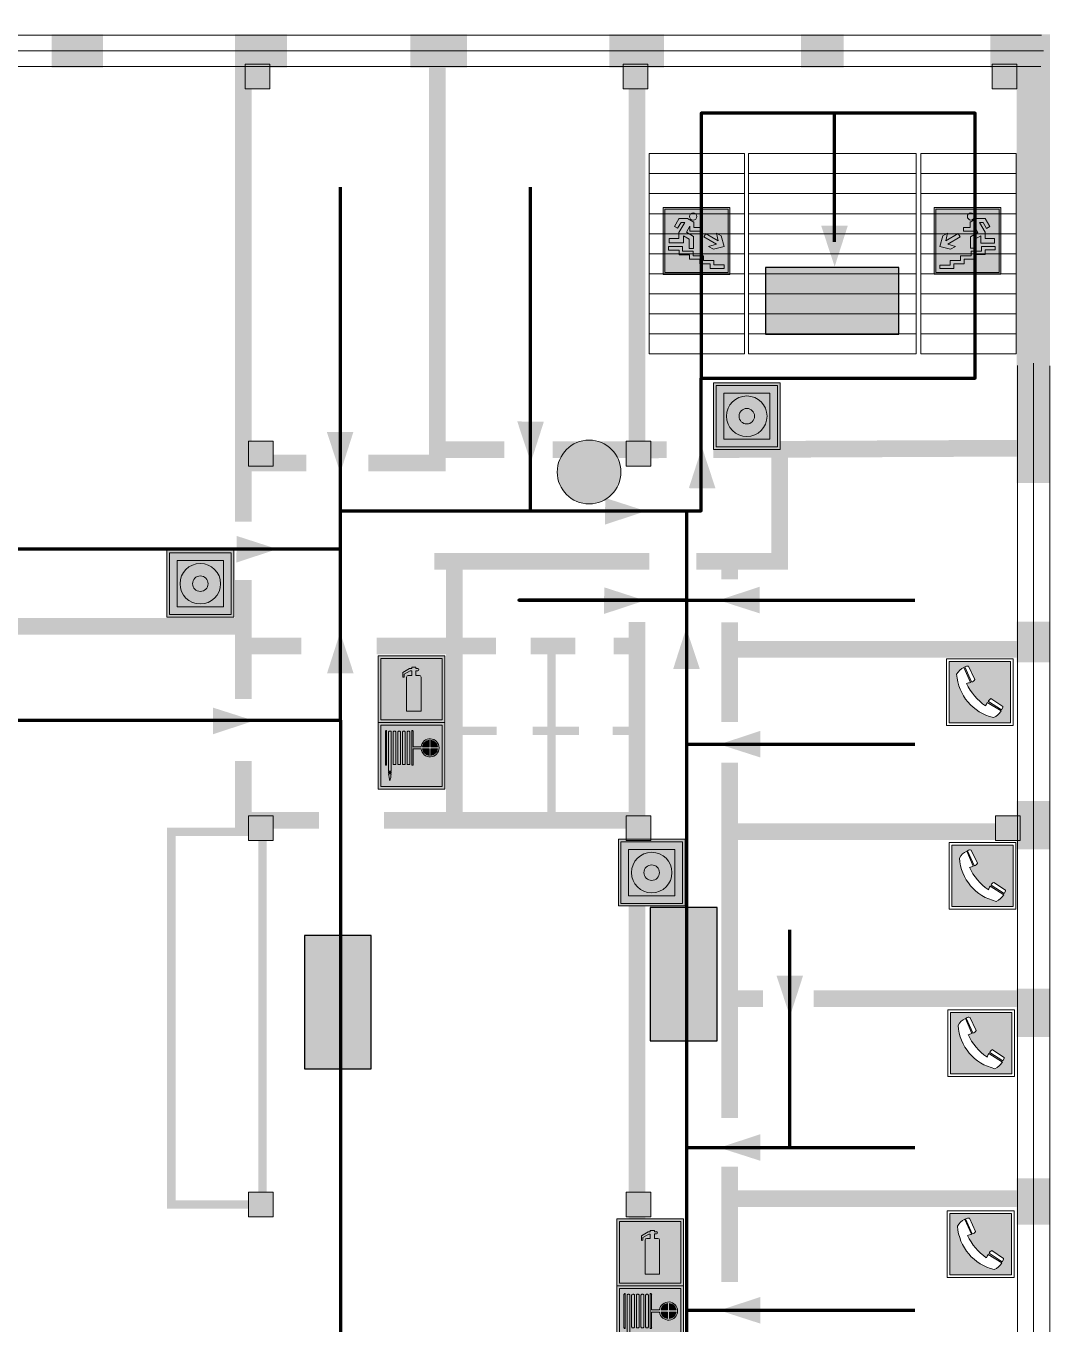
# Model space of a CAD drawing. Header units: millimetres. Extents: x 13810 to 67229, y 12374 to 21950.
# Drawn here: x 23797.8 to 23920.7, y 15096.6 to 15252.2 of the extents above; entities that cross this region are included whole.
import ezdxf

# ---------------------------------------------------------------- set-up
doc = ezdxf.new("R2010")
doc.units = ezdxf.units.MM
doc.layers.add('План_Штампы', color=7, linetype='Continuous')

# ---------------------------------------------------------------- blocks, each defined once
blk = doc.blocks.new('вниз')
at = {"lineweight": 0, "true_color": 0xffffff}
h = blk.add_hatch(color=7, dxfattribs=at)
h.dxf.hatch_style = 1
h.paths.add_polyline_path([(40994.51, -4472.22), (40986.51, -4472.22), (40986.51, -4480.22), (40994.51, -4480.22)])
h.paths.add_polyline_path([(40994.31, -4472.42), (40994.31, -4480.01), (40986.71, -4480.01), (40986.71, -4472.42)], flags=16)
h.paths.add_polyline_path([(40988.43, -4473.53), (40989.43, -4473.53), (40990.19, -4473.96), (40990.19, -4474.6), (40991, -4474.6), (40991, -4475.06), (40989.73, -4475.06), (40989.73, -4474.46), (40989.3, -4475.18), (40990.17, -4475.7), (40990.17, -4477.11), (40989.63, -4477.11), (40989.63, -4476.01), (40988.94, -4475.59), (40988.94, -4476.46), (40988.94, -4476.46), (40987.47, -4476.46), (40987.26, -4476.46), (40987.26, -4475.92), (40988.4, -4475.92), (40988.4, -4475.2), (40989.1, -4473.99), (40988.66, -4473.99), (40988.24, -4474.7), (40987.86, -4474.47), (40988.41, -4473.56)], flags=0)
h.paths.add_polyline_path([(40990.55, -4473.29, -1), (40989.69, -4473.29, -1)], flags=0)
h.paths.add_polyline_path([(40988.85, -4476.89), (40988.85, -4477.43), (40990.1, -4477.43), (40990.1, -4477.99), (40991.34, -4477.99), (40991.34, -4478.54), (40992.59, -4478.54), (40992.59, -4479.09), (40993.83, -4479.09), (40993.83, -4479.52), (40992.17, -4479.52), (40992.17, -4478.97), (40990.91, -4478.97), (40990.91, -4478.41), (40989.68, -4478.41), (40989.68, -4477.86), (40988.43, -4477.86), (40988.43, -4477.31), (40987.6, -4477.31), (40987.18, -4477.31), (40987.18, -4476.89)], flags=0)
h.paths.add_polyline_path([(40991.61, -4475.33), (40993.12, -4476.2), (40992.9, -4475.27), (40993.48, -4475.6), (40993.83, -4476.88), (40992.56, -4477.22), (40991.97, -4476.88), (40992.9, -4476.61), (40991.38, -4475.74), (40991.58, -4475.39)], flags=0)
h.paths.add_polyline_path([(40990.19, -4473.96), (40989.43, -4473.53), (40988.43, -4473.53), (40988.41, -4473.56), (40987.86, -4474.47), (40988.24, -4474.7), (40988.66, -4473.99), (40989.1, -4473.99), (40988.4, -4475.2), (40988.4, -4475.92), (40987.26, -4475.92), (40987.26, -4476.46), (40987.47, -4476.46), (40988.94, -4476.46), (40988.94, -4476.27), (40988.94, -4475.59), (40989.63, -4476.01), (40989.63, -4477.11), (40990.17, -4477.11), (40990.17, -4475.7), (40989.3, -4475.18), (40989.73, -4474.46), (40989.73, -4475.06), (40991, -4475.06), (40991, -4474.6), (40990.19, -4474.6)], flags=0)
h.paths.add_polyline_path([(40990.55, -4473.29, 1), (40989.69, -4473.29, 1)], flags=0)
h.paths.add_polyline_path([(40991.61, -4475.33), (40991.58, -4475.39), (40991.38, -4475.74), (40992.9, -4476.61), (40991.97, -4476.88), (40992.56, -4477.22), (40993.83, -4476.88), (40993.48, -4475.6), (40992.9, -4475.27), (40993.12, -4476.2)], flags=0)
h.paths.add_polyline_path([(40990.1, -4477.43), (40988.85, -4477.43), (40988.85, -4476.89), (40987.18, -4476.89), (40987.18, -4477.31), (40987.6, -4477.31), (40988.43, -4477.31), (40988.43, -4477.86), (40989.68, -4477.86), (40989.68, -4478.41), (40990.91, -4478.41), (40990.91, -4478.97), (40992.17, -4478.97), (40992.17, -4479.52), (40993.83, -4479.52), (40993.83, -4479.09), (40992.59, -4479.09), (40992.59, -4478.54), (40991.34, -4478.54), (40991.34, -4477.99), (40990.1, -4477.99)], flags=0)
at = {"lineweight": 0}
h = blk.add_hatch(color=126, dxfattribs=at)
h.dxf.hatch_style = 1
h.paths.add_polyline_path([(40994.31, -4472.42), (40986.71, -4472.42), (40986.71, -4480.01), (40994.31, -4480.01)])
h.paths.add_polyline_path([(40988.43, -4473.53), (40989.43, -4473.53), (40990.19, -4473.96), (40990.19, -4474.6), (40991, -4474.6), (40991, -4475.06), (40989.73, -4475.06), (40989.73, -4474.46), (40989.3, -4475.18), (40990.17, -4475.7), (40990.17, -4477.11), (40989.63, -4477.11), (40989.63, -4476.01), (40988.94, -4475.59), (40988.94, -4476.46), (40988.94, -4476.46), (40987.47, -4476.46), (40987.26, -4476.46), (40987.26, -4475.92), (40988.4, -4475.92), (40988.4, -4475.2), (40989.1, -4473.99), (40988.66, -4473.99), (40988.24, -4474.7), (40987.86, -4474.47), (40988.41, -4473.56)], flags=16)
h.paths.add_polyline_path([(40990.55, -4473.29, -1), (40989.69, -4473.29, -1)], flags=16)
h.paths.add_polyline_path([(40988.85, -4476.89), (40988.85, -4477.43), (40990.1, -4477.43), (40990.1, -4477.99), (40991.34, -4477.99), (40991.34, -4478.54), (40992.59, -4478.54), (40992.59, -4479.09), (40993.83, -4479.09), (40993.83, -4479.52), (40992.17, -4479.52), (40992.17, -4478.97), (40990.91, -4478.97), (40990.91, -4478.41), (40989.68, -4478.41), (40989.68, -4477.86), (40988.43, -4477.86), (40988.43, -4477.31), (40987.6, -4477.31), (40987.18, -4477.31), (40987.18, -4476.89)], flags=16)
h.paths.add_polyline_path([(40991.61, -4475.33), (40993.12, -4476.2), (40992.9, -4475.27), (40993.48, -4475.6), (40993.83, -4476.88), (40992.56, -4477.22), (40991.97, -4476.88), (40992.9, -4476.61), (40991.38, -4475.74), (40991.58, -4475.39)], flags=16)
at = {"lineweight": 0, "true_color": 0xffffff}
h = blk.add_hatch(color=7, dxfattribs=at)
h.dxf.hatch_style = 1
h.paths.add_polyline_path([(40989.73, -4474.46), (40989.73, -4475.06), (40991, -4475.06), (40991, -4474.6), (40990.19, -4474.6), (40990.19, -4473.96), (40989.43, -4473.53), (40988.43, -4473.53), (40988.41, -4473.56), (40987.86, -4474.47), (40988.24, -4474.7), (40988.66, -4473.99), (40989.1, -4473.99), (40988.4, -4475.2), (40988.4, -4475.92), (40987.26, -4475.92), (40987.26, -4476.46), (40987.47, -4476.46), (40988.94, -4476.46), (40988.94, -4475.59), (40989.63, -4476.01), (40989.63, -4477.11), (40990.17, -4477.11), (40990.17, -4475.7), (40989.3, -4475.18)])
h.paths.add_polyline_path([(40989.69, -4473.29, 1), (40990.55, -4473.29, 1)])
h.paths.add_polyline_path([(40991.61, -4475.33), (40991.58, -4475.39), (40991.38, -4475.74), (40992.9, -4476.61), (40991.97, -4476.88), (40992.56, -4477.22), (40993.83, -4476.88), (40993.48, -4475.6), (40992.9, -4475.27), (40993.12, -4476.2)])
h.paths.add_polyline_path([(40990.1, -4477.43), (40988.85, -4477.43), (40988.85, -4476.89), (40987.18, -4476.89), (40987.18, -4477.31), (40987.6, -4477.31), (40988.43, -4477.31), (40988.43, -4477.86), (40989.68, -4477.86), (40989.68, -4478.41), (40990.91, -4478.41), (40990.91, -4478.97), (40992.17, -4478.97), (40992.17, -4479.52), (40993.83, -4479.52), (40993.83, -4479.09), (40992.59, -4479.09), (40992.59, -4478.54), (40991.34, -4478.54), (40991.34, -4477.99), (40990.1, -4477.99)])
at = {"color": 126, "lineweight": 0}
for points in [[(40986.51, -4472.22), (40994.51, -4472.22), (40994.51, -4480.22), (40986.51, -4480.22)], [(40986.71, -4472.42), (40994.31, -4472.42), (40994.31, -4480.01), (40986.71, -4480.01)]]:
    blk.add_lwpolyline(points, close=True, dxfattribs=at)
for points in [[(40987.47, -4476.46), (40987.26, -4476.46), (40987.26, -4475.92), (40988.4, -4475.92), (40988.4, -4475.2), (40989.1, -4473.99), (40988.66, -4473.99), (40988.24, -4474.7), (40987.86, -4474.47), (40988.41, -4473.56), (40988.43, -4473.53), (40989.43, -4473.53), (40990.19, -4473.96), (40990.19, -4474.6), (40991, -4474.6), (40991, -4475.06), (40989.73, -4475.06), (40989.73, -4474.46), (40989.3, -4475.18), (40990.17, -4475.7), (40990.17, -4477.11), (40989.63, -4477.11), (40989.63, -4476.01), (40988.94, -4475.59), (40988.94, -4476.46)], [(40987.47, -4476.46), (40988.94, -4476.46), (40988.94, -4476.27)], [(40991.58, -4475.39), (40991.38, -4475.74), (40992.9, -4476.61), (40991.97, -4476.88), (40992.56, -4477.22), (40993.83, -4476.88), (40993.48, -4475.6), (40992.9, -4475.27), (40993.12, -4476.2), (40991.61, -4475.33), (40991.58, -4475.39)], [(40987.6, -4477.31), (40987.18, -4477.31), (40987.18, -4476.89), (40988.85, -4476.89), (40988.85, -4477.43), (40990.1, -4477.43), (40990.1, -4477.99), (40991.34, -4477.99), (40991.34, -4478.54), (40992.59, -4478.54), (40992.59, -4479.09), (40993.83, -4479.09), (40993.83, -4479.52), (40992.17, -4479.52), (40992.17, -4478.97), (40990.91, -4478.97), (40990.91, -4478.41), (40989.68, -4478.41), (40989.68, -4477.86), (40988.43, -4477.86), (40988.43, -4477.31), (40987.6, -4477.31)]]:
    blk.add_lwpolyline(points, dxfattribs=at)
blk.add_circle((40990.12, -4473.29), 0.432, dxfattribs=at)
blk = doc.blocks.new('вниз 3')
at = {"lineweight": 0, "true_color": 0xffffff}
h = blk.add_hatch(color=7, dxfattribs=at)
h.dxf.hatch_style = 1
h.paths.add_polyline_path([(40997.5, -4475.69), (40997.25, -4475.28), (40995.76, -4476.15), (40995.97, -4475.23), (40995.39, -4475.56), (40995.05, -4476.83), (40996.33, -4477.17), (40996.91, -4476.83), (40996, -4476.55)], flags=0)
h.paths.add_polyline_path([(40999.81, -4473.95), (41000.22, -4473.95), (41000.64, -4474.67), (41001.03, -4474.43), (41000.46, -4473.49), (41000.42, -4473.49), (40999.43, -4473.49), (40998.68, -4473.92), (40998.68, -4474.57), (40997.88, -4474.57), (40997.88, -4475), (40999.14, -4475), (40999.14, -4474.43), (40999.14, -4474.38), (40999.59, -4475.15), (40998.72, -4475.67), (40998.72, -4477.06), (40999.24, -4477.06), (40999.24, -4475.96), (40999.95, -4475.56), (40999.95, -4476.43), (41001.61, -4476.43), (41001.61, -4475.88), (41000.47, -4475.88), (41000.47, -4475.12)], flags=0)
h.paths.add_polyline_path([(40999.2, -4473.24, 1), (40998.35, -4473.24, 1)], flags=0)
h.paths.add_polyline_path([(41000.46, -4477.26), (41001.69, -4477.26), (41001.69, -4476.84), (41000.03, -4476.84), (41000.03, -4477.39), (40998.78, -4477.39), (40998.78, -4477.95), (40997.53, -4477.95), (40997.53, -4478.5), (40996.29, -4478.5), (40996.29, -4479.06), (40995.05, -4479.06), (40995.05, -4479.48), (40995.29, -4479.48), (40996.72, -4479.48), (40996.72, -4478.92), (40997.97, -4478.92), (40997.97, -4478.36), (40999.2, -4478.36), (40999.2, -4477.81), (41000.46, -4477.81)], flags=0)
h.paths.add_polyline_path([(41002.37, -4472.17), (40994.37, -4472.17), (40994.37, -4480.17), (41002.37, -4480.17)])
h.paths.add_polyline_path([(41002.16, -4479.96), (40994.57, -4479.96), (40994.57, -4472.37), (41002.16, -4472.37)], flags=16)
h.paths.add_polyline_path([(41001.61, -4475.88), (41001.61, -4476.43), (40999.95, -4476.43), (40999.95, -4475.56), (40999.24, -4475.96), (40999.24, -4477.06), (40998.72, -4477.06), (40998.72, -4475.67), (40999.59, -4475.15), (40999.14, -4474.38), (40999.14, -4474.43), (40999.14, -4475), (40997.88, -4475), (40997.88, -4474.57), (40998.68, -4474.57), (40998.68, -4473.92), (40999.43, -4473.49), (41000.42, -4473.49), (41000.46, -4473.49), (41001.03, -4474.43), (41000.64, -4474.67), (41000.22, -4473.95), (40999.81, -4473.95), (41000.47, -4475.12), (41000.47, -4475.88)], flags=0)
h.paths.add_polyline_path([(41001.69, -4476.84), (41001.69, -4477.26), (41000.46, -4477.26), (41000.46, -4477.81), (40999.2, -4477.81), (40999.2, -4478.36), (40997.97, -4478.36), (40997.97, -4478.92), (40996.72, -4478.92), (40996.72, -4479.48), (40995.05, -4479.48), (40995.05, -4479.06), (40996.29, -4479.06), (40996.29, -4478.5), (40997.53, -4478.5), (40997.53, -4477.95), (40998.78, -4477.95), (40998.78, -4477.39), (41000.03, -4477.39), (41000.03, -4476.84)], flags=0)
h.paths.add_polyline_path([(40998.35, -4473.24, -1), (40999.2, -4473.24, -1)], flags=0)
h.paths.add_polyline_path([(40997.5, -4475.69), (40996, -4476.55), (40996.91, -4476.83), (40996.33, -4477.17), (40995.05, -4476.83), (40995.39, -4475.56), (40995.97, -4475.23), (40995.76, -4476.15), (40997.25, -4475.28)], flags=0)
at = {"lineweight": 0}
h = blk.add_hatch(color=126, dxfattribs=at)
h.dxf.hatch_style = 1
h.paths.add_polyline_path([(41002.16, -4472.37), (40994.57, -4472.37), (40994.57, -4479.96), (41002.16, -4479.96)])
h.paths.add_polyline_path([(40995.97, -4475.23), (40995.76, -4476.15), (40997.25, -4475.28), (40997.5, -4475.69), (40996, -4476.55), (40996.91, -4476.83), (40996.33, -4477.17), (40995.05, -4476.83), (40995.39, -4475.56)], flags=16)
h.paths.add_polyline_path([(40997.88, -4474.57), (40998.68, -4474.57), (40998.68, -4473.92), (40999.43, -4473.49), (41000.42, -4473.49), (41000.46, -4473.49), (41001.03, -4474.43), (41000.64, -4474.67), (41000.22, -4473.95), (40999.81, -4473.95), (41000.47, -4475.12), (41000.47, -4475.88), (41001.61, -4475.88), (41001.61, -4476.43), (40999.95, -4476.43), (40999.95, -4475.56), (40999.24, -4475.96), (40999.24, -4477.06), (40998.72, -4477.06), (40998.72, -4475.67), (40999.59, -4475.15), (40999.14, -4474.38), (40999.14, -4474.43), (40999.14, -4475), (40997.88, -4475)], flags=16)
h.paths.add_polyline_path([(40998.35, -4473.24, -1), (40999.2, -4473.24, -1)], flags=16)
h.paths.add_polyline_path([(40997.53, -4477.95), (40998.78, -4477.95), (40998.78, -4477.39), (41000.03, -4477.39), (41000.03, -4476.84), (41001.69, -4476.84), (41001.69, -4477.26), (41000.46, -4477.26), (41000.46, -4477.81), (40999.2, -4477.81), (40999.2, -4478.36), (40997.97, -4478.36), (40997.97, -4478.92), (40996.72, -4478.92), (40996.72, -4479.48), (40995.05, -4479.48), (40995.05, -4479.06), (40996.29, -4479.06), (40996.29, -4478.5), (40997.53, -4478.5)], flags=16)
at = {"lineweight": 0, "true_color": 0xffffff}
h = blk.add_hatch(color=7, dxfattribs=at)
h.dxf.hatch_style = 1
h.paths.add_polyline_path([(40999.2, -4473.24, 1), (40998.35, -4473.24, 1)])
h.paths.add_polyline_path([(40999.81, -4473.95), (41000.22, -4473.95), (41000.64, -4474.67), (41001.03, -4474.43), (41000.46, -4473.49), (41000.42, -4473.49), (40999.43, -4473.49), (40998.68, -4473.92), (40998.68, -4474.57), (40997.88, -4474.57), (40997.88, -4475), (40999.14, -4475), (40999.14, -4474.43), (40999.14, -4474.38), (40999.59, -4475.15), (40998.72, -4475.67), (40998.72, -4477.06), (40999.24, -4477.06), (40999.24, -4475.96), (40999.95, -4475.56), (40999.95, -4476.43), (41001.61, -4476.43), (41001.61, -4475.88), (41000.47, -4475.88), (41000.47, -4475.12)])
h.paths.add_polyline_path([(40999.2, -4477.81), (41000.46, -4477.81), (41000.46, -4477.26), (41001.69, -4477.26), (41001.69, -4476.84), (41000.03, -4476.84), (41000.03, -4477.39), (40998.78, -4477.39), (40998.78, -4477.95), (40997.53, -4477.95), (40997.53, -4478.5), (40996.29, -4478.5), (40996.29, -4479.06), (40995.05, -4479.06), (40995.05, -4479.48), (40995.29, -4479.48), (40996.72, -4479.48), (40996.72, -4478.92), (40997.97, -4478.92), (40997.97, -4478.36), (40999.2, -4478.36)])
h.paths.add_polyline_path([(40997.5, -4475.69), (40997.25, -4475.28), (40995.76, -4476.15), (40995.97, -4475.23), (40995.39, -4475.56), (40995.05, -4476.83), (40996.33, -4477.17), (40996.91, -4476.83), (40996, -4476.55)])
at = {"color": 126, "lineweight": 0}
for points in [[(40994.37, -4472.17), (41002.37, -4472.17), (41002.37, -4480.17), (40994.37, -4480.17)], [(40994.57, -4472.37), (41002.16, -4472.37), (41002.16, -4479.96), (40994.57, -4479.96)]]:
    blk.add_lwpolyline(points, close=True, dxfattribs=at)
for points in [[(40999.14, -4474.43), (40999.14, -4475), (40997.88, -4475), (40997.88, -4474.57), (40998.68, -4474.57), (40998.68, -4473.92), (40999.43, -4473.49), (41000.42, -4473.49), (41000.46, -4473.49), (41001.03, -4474.43), (41000.64, -4474.67), (41000.22, -4473.95), (40999.81, -4473.95), (41000.47, -4475.12), (41000.47, -4475.88), (41001.61, -4475.88), (41001.61, -4476.43), (40999.95, -4476.43), (40999.95, -4475.56), (40999.24, -4475.96), (40999.24, -4477.06), (40998.72, -4477.06), (40998.72, -4475.67), (40999.59, -4475.15), (40999.14, -4474.38), (40999.14, -4474.43)], [(40995.05, -4476.83), (40995.39, -4475.56), (40995.97, -4475.23), (40995.76, -4476.15), (40997.25, -4475.28), (40997.5, -4475.69), (40996, -4476.55), (40996.91, -4476.83), (40996.33, -4477.17), (40995.05, -4476.83)], [(40995.29, -4479.48), (40995.05, -4479.48), (40995.05, -4479.06), (40996.29, -4479.06), (40996.29, -4478.5), (40997.53, -4478.5), (40997.53, -4477.95), (40998.78, -4477.95), (40998.78, -4477.39), (41000.03, -4477.39), (41000.03, -4476.84), (41001.69, -4476.84), (41001.69, -4477.26), (41000.46, -4477.26), (41000.46, -4477.81), (40999.2, -4477.81), (40999.2, -4478.36), (40997.97, -4478.36), (40997.97, -4478.92), (40996.72, -4478.92), (40996.72, -4479.48), (40995.05, -4479.48)]]:
    blk.add_lwpolyline(points, dxfattribs=at)
blk.add_circle((40998.77, -4473.24), 0.426, dxfattribs=at)
blk = doc.blocks.new('A$C7B4425F7')
at = {"true_color": 0xffffff}
blk.add_hatch(color=7, dxfattribs=at).paths.add_polyline_path([(0, 0), (-16, 0), (-16, -8), (0, -8)])
h = blk.add_hatch(color=126)
h.paths.add_polyline_path([(-0.2, -0.2), (-15.8, -0.2), (-15.8, -7.8), (-0.2, -7.8)])
h.paths.add_polyline_path([(-11.76, -2.03), (-11.76, -3.66), (-11.17, -3.66, -0.568275), (-11.17, -6.18), (-12.58, -6.18), (-12.58, -2.03)], flags=16)
h.paths.add_polyline_path([(-13.33, -4.12, -0.495768), (-13.59, -6.18), (-15.03, -6.18), (-15.03, -2.03), (-13.59, -2.03, -0.487973)], flags=16)
h.paths.add_polyline_path([(-10.25, -2.03), (-9.48, -2.03), (-9.48, -6.18), (-10.25, -6.18)], flags=16)
h.paths.add_polyline_path([(-13.84, -3.69), (-14.24, -3.69), (-14.24, -3.03), (-13.9, -3.03, -0.692621)], flags=0)
h.paths.add_polyline_path([(-9.15, -2.03), (-8.4, -2.03), (-8.04, -3.07), (-7.68, -2.03), (-6.93, -2.03), (-7.64, -4.1), (-6.93, -6.18), (-7.68, -6.18), (-8.04, -5.14), (-8.4, -6.18), (-9.15, -6.18), (-8.44, -4.1)], flags=16)
h.paths.add_polyline_path([(-11.76, -4.46), (-11.42, -4.46, -0.692621), (-11.36, -5.12), (-11.76, -5.12)], flags=0)
h.paths.add_polyline_path([(-13.9, -5.2), (-14.24, -5.2), (-14.24, -4.55), (-13.84, -4.55, -0.708038)], flags=0)
edge = h.paths.add_edge_path(flags=16)
edge.add_ellipse((-5.51, -4.08), major_axis=(0, 2.05), ratio=0.586184, start_angle=0, end_angle=360)
edge = h.paths.add_edge_path(flags=0)
edge.add_ellipse((-5.51, -4.08), major_axis=(0, 1.14), ratio=0.454828, start_angle=0, end_angle=360)
h.paths.add_polyline_path([(-4.13, -4.96, 0.377264), (-3.48, -4.52, 0.0555), (-3.16, -2.03), (-1.66, -2.03), (-1.66, -4.96), (-0.96, -4.96), (-0.96, -7.01), (-1.75, -7.01), (-1.75, -6.18), (-3.3, -6.18), (-3.3, -7.02), (-4.13, -7.02)], flags=16)
h.paths.add_polyline_path([(-2.73, -2.91), (-2.28, -2.91), (-2.28, -4.96), (-3.05, -4.96, 0.079136)], flags=0)
at = {"color": 126}
blk.add_lwpolyline([(-16, -8), (0, -8), (0, 0), (-16, 0)], close=True, dxfattribs=at)
blk = doc.blocks.new('A$C32E8229D')
at = {"true_color": 0xffffff}
blk.add_hatch(color=7, dxfattribs=at).paths.add_polyline_path([(0, 0), (0, -8), (16, -8), (16, 0)])
h = blk.add_hatch(color=126)
h.paths.add_polyline_path([(0.2, -0.2), (15.8, -0.2), (15.8, -7.8), (0.2, -7.8)])
h.paths.add_polyline_path([(13.49, -2.05), (12.08, -2.05), (11.37, -2.63, 0.162397), (11.29, -2.84), (11.29, -3.63), (10.35, -3.63), (10.35, -4.05), (11.68, -4.05), (11.68, -3.48), (12.26, -4.28), (11.29, -5.1), (11.29, -6.78), (11.85, -6.78), (11.85, -5.44), (12.8, -4.64), (12.8, -5.94), (14.46, -5.94), (14.46, -5.39), (13.45, -5.39), (13.45, -3.97), (12.46, -2.59), (13.15, -2.59), (13.69, -3.34), (14.18, -3)], flags=16)
h.paths.add_polyline_path([(10.74, -1.82, 1), (11.8, -1.82, 1)], flags=16)
h.paths.add_polyline_path([(9.39, -3.59), (5.99, -3.59), (6.56, -3.03), (5.91, -3.03), (5.1, -3.83), (5.91, -4.64), (6.56, -4.64), (5.99, -4.09), (9.39, -4.09)], flags=16)
h.paths.add_polyline_path([(4.29, -1.08), (1.72, -1.08), (1.72, -6.6), (4.29, -6.6)], flags=16)
at = {"color": 126}
blk.add_lwpolyline([(16, -8), (0, -8), (0, 0), (16, 0)], close=True, dxfattribs=at)
blk = doc.blocks.new('A$C456E1F9C')
at = {"lineweight": 5}
h = blk.add_hatch(color=242, dxfattribs=at)
h.paths.add_polyline_path([(0.51, -1.47), (0.51, -13.26), (12.29, -13.26), (12.29, -1.47)])
h.paths.add_polyline_path([(5.42, -4.95, -0.254479), (4.78, -5.4), (3.52, -2.53, -0.209735), (4.23, -2.4)], flags=16)
h.paths.add_polyline_path([(8.53, -8.6), (10.87, -10.17), (10.54, -10.76), (8.03, -9.13, -0.192251)], flags=16)
h.paths.add_polyline_path([(4.61, -5.49, 0.005518), (3.87, -5.72, 0.128647), (7.49, -10.01, 0.00809), (7.83, -9.33), (10.47, -10.97, -0.16736), (8.99, -12.25, -0.327862), (1.95, -3.95, -0.166952), (3.36, -2.62)], flags=16)
at = {"color": 242, "lineweight": 5}
for p, q in [((0, -13.77), (0, -0.97)), ((12.8, -0.97), (0, -0.97)), ((4.23, -2.4), (5.42, -4.95)), ((12.8, -13.77), (12.8, -0.97)), ((4.61, -5.49), (3.36, -2.62)), ((3.52, -2.53), (4.78, -5.4)), ((7.83, -9.33), (10.47, -10.97)), ((8.03, -9.13), (10.54, -10.76)), ((10.81, -10.12), (8.53, -8.6)), ((10.54, -10.76), (10.8, -10.3)), ((10.8, -10.3), (10.81, -10.12)), ((0, -13.77), (12.8, -13.77))]:
    blk.add_line(p, q, dxfattribs=at)
blk.add_lwpolyline([(0.51, -1.47), (12.29, -1.47), (12.29, -13.26), (0.51, -13.26)], close=True, dxfattribs=at)
for centre, radius, start, end in [((4.02, -3.27), 0.891, 76.3284, 123.7092), ((4.59, -5.34), 2.99, 114.2845, 152.1974), ((11.12, -3.31), 9.19, 183.9915, 256.6009), ((4.68, -4.59), 0.824, 276.9621, 334.0723), ((14.98, -39.1), 35.17, 107.1487, 108.4135), ((13.86, -0.94), 11.08, 205.5536, 234.8762), ((-13.31, 0.8), 23.44, 332.5487, 334.4027), ((8.94, -9.5), 0.989, 114.4092, 157.9388), ((7.87, -9.46), 3, 291.9291, 329.9329)]:
    blk.add_arc(centre, radius, start, end, dxfattribs=at)
blk = doc.blocks.new('A$C37112FD5')
at = {"true_color": 0xf5f5ff}
h = blk.add_hatch(color=7, dxfattribs=at)
h.dxf.hatch_style = 1
h.paths.add_polyline_path([(12.8, -7.4), (0, -7.4), (0, -20.2), (12.8, -20.2)])
h.paths.add_polyline_path([(12.29, -7.91), (12.29, -19.69), (0.51, -19.69), (0.51, -7.91)], flags=16)
h.paths.add_polyline_path([(4.98, -9.04, -0.42597), (5.17, -9.22), (5.17, -12.25), (5.17, -15.29, -0.432244), (4.98, -15.47), (4.83, -15.47, -0.42597), (4.64, -15.29), (4.64, -12.25), (4.64, -9.22, -0.432244), (4.83, -9.04)], flags=0)
h.paths.add_polyline_path([(4.28, -9.22), (4.28, -12.25), (4.28, -15.29, -0.432244), (4.09, -15.47), (3.94, -15.47, -0.42597), (3.75, -15.29), (3.75, -12.25), (3.75, -9.22, -0.432244), (3.94, -9.04), (4.09, -9.04, -0.42597)], flags=0)
h.paths.add_polyline_path([(5.72, -9.04), (5.87, -9.04, -0.42597), (6.06, -9.22), (6.06, -12.25), (6.06, -15.29, -0.432244), (5.87, -15.47), (5.72, -15.47, -0.42597), (5.53, -15.29), (5.53, -12.25), (5.53, -9.22, -0.432244)], flags=0)
h.paths.add_polyline_path([(6.42, -8.9), (6.5, -8.9, -0.42597), (6.69, -9.08), (6.69, -12.03), (8.21, -12.03, -15.824349), (8.21, -12.47), (6.69, -12.47), (6.69, -15.42, -0.432244), (6.5, -15.6), (6.42, -15.6)], flags=0)
h.paths.add_polyline_path([(3.39, -9.22), (3.39, -12.25), (3.39, -15.29, -0.432244), (3.2, -15.47), (3.05, -15.47, -0.42597), (2.85, -15.29), (2.85, -12.25), (2.85, -9.22, -0.432244), (3.05, -9.04), (3.2, -9.04, -0.42597)], flags=0)
h.paths.add_polyline_path([(2.5, -9.22), (2.5, -16.71), (1.96, -16.71), (1.96, -9.22, -0.432244), (2.15, -9.04), (2.31, -9.04, -0.42597)], flags=0)
h.paths.add_polyline_path([(1.61, -8.9), (1.61, -15.6), (1.57, -15.6, -0.42597), (1.37, -15.42), (1.37, -12.03), (1.37, -9.09, -0.432244), (1.57, -8.9)], flags=0)
h.paths.add_polyline_path([(9.76, -10.81), (9.76, -12.03), (8.49, -12.03, -0.336371)], flags=0)
h.paths.add_polyline_path([(8.49, -12.47), (9.76, -12.47), (9.76, -13.7, -0.336371)], flags=0)
h.paths.add_polyline_path([(10.11, -10.81, -0.336371), (11.38, -12.03), (10.11, -12.03)], flags=0)
h.paths.add_polyline_path([(10.11, -12.47), (11.38, -12.47, -0.336371), (10.11, -13.7)], flags=0)
h.paths.add_polyline_path([(2.5, -16.84), (2.5, -17.05), (1.97, -17.05), (1.97, -16.84)], flags=0)
h.paths.add_polyline_path([(2.5, -17.24, -0.033778), (2.24, -18.6, -0.033778), (1.97, -17.24)], flags=0)
h = blk.add_hatch(color=242)
h.dxf.hatch_style = 1
h.paths.add_polyline_path([(12.29, -7.91), (0.51, -7.91), (0.51, -19.69), (12.29, -19.69)])
h.paths.add_polyline_path([(6.42, -15.6), (6.42, -8.9), (6.5, -8.9, -0.42597), (6.69, -9.08), (6.69, -12.03), (8.21, -12.03, -15.824349), (8.21, -12.47), (6.69, -12.47), (6.69, -15.42, -0.432244), (6.5, -15.6)], flags=16)
h.paths.add_polyline_path([(5.87, -15.47), (5.72, -15.47, -0.42597), (5.53, -15.29), (5.53, -12.25), (5.53, -9.22, -0.432244), (5.72, -9.04), (5.87, -9.04, -0.42597), (6.06, -9.22), (6.06, -12.25), (6.06, -15.29, -0.432244)], flags=16)
h.paths.add_polyline_path([(4.98, -15.47), (4.83, -15.47, -0.42597), (4.64, -15.29), (4.64, -12.25), (4.64, -9.22, -0.432244), (4.83, -9.04), (4.98, -9.04, -0.42597), (5.17, -9.22), (5.17, -12.25), (5.17, -15.29, -0.432244)], flags=16)
h.paths.add_polyline_path([(4.09, -15.47), (3.94, -15.47, -0.42597), (3.75, -15.29), (3.75, -12.25), (3.75, -9.22, -0.432244), (3.94, -9.04), (4.09, -9.04, -0.42597), (4.28, -9.22), (4.28, -12.25), (4.28, -15.29, -0.432244)], flags=16)
h.paths.add_polyline_path([(3.2, -15.47), (3.05, -15.47, -0.42597), (2.85, -15.29), (2.85, -12.25), (2.85, -9.22, -0.432244), (3.05, -9.04), (3.2, -9.04, -0.42597), (3.39, -9.22), (3.39, -12.25), (3.39, -15.29, -0.432244)], flags=16)
h.paths.add_polyline_path([(2.5, -17.05), (1.97, -17.05), (1.97, -16.84), (2.5, -16.84)], flags=16)
h.paths.add_polyline_path([(2.5, -17.24, -0.033778), (2.24, -18.6, -0.033778), (1.97, -17.24)], flags=16)
h.paths.add_polyline_path([(2.5, -16.71), (1.96, -16.71), (1.96, -9.22, -0.432244), (2.15, -9.04), (2.31, -9.04, -0.42597), (2.5, -9.22)], flags=16)
h.paths.add_polyline_path([(1.61, -15.6), (1.57, -15.6, -0.42597), (1.37, -15.42), (1.37, -12.03), (1.37, -9.09, -0.432244), (1.57, -8.9), (1.61, -8.9)], flags=16)
h.paths.add_polyline_path([(8.49, -12.47), (9.76, -12.47), (9.76, -13.7, -0.336371)], flags=0)
h.paths.add_polyline_path([(10.11, -13.7), (10.11, -12.47), (11.38, -12.47, -0.336371)], flags=0)
h.paths.add_polyline_path([(8.49, -12.03, -0.336371), (9.76, -10.81), (9.76, -12.03)], flags=0)
h.paths.add_polyline_path([(10.11, -12.03), (10.11, -10.81, -0.336371), (11.38, -12.03)], flags=0)
h = blk.add_hatch(color=7, dxfattribs=at)
h.dxf.hatch_style = 1
h.paths.add_polyline_path([(1.61, -8.9), (1.57, -8.9, 0.432244), (1.37, -9.09), (1.37, -12.03), (1.37, -15.42, 0.42597), (1.57, -15.6), (1.61, -15.6)])
h.paths.add_polyline_path([(2.5, -9.22, 0.42597), (2.31, -9.04), (2.15, -9.04, 0.432244), (1.96, -9.22), (1.96, -16.71), (2.5, -16.71)])
h.paths.add_polyline_path([(2.5, -16.84), (1.97, -16.84), (1.97, -17.05), (2.5, -17.05)])
h.paths.add_polyline_path([(2.5, -17.24), (1.97, -17.24, 0.033778), (2.24, -18.6, 0.033778)])
h.paths.add_polyline_path([(3.39, -12.25), (3.39, -9.22, 0.42597), (3.2, -9.04), (3.05, -9.04, 0.432244), (2.85, -9.22), (2.85, -12.25), (2.85, -15.29, 0.42597), (3.05, -15.47), (3.2, -15.47, 0.432244), (3.39, -15.29)])
h.paths.add_polyline_path([(4.28, -12.25), (4.28, -9.22, 0.42597), (4.09, -9.04), (3.94, -9.04, 0.432244), (3.75, -9.22), (3.75, -12.25), (3.75, -15.29, 0.42597), (3.94, -15.47), (4.09, -15.47, 0.432244), (4.28, -15.29)])
h.paths.add_polyline_path([(5.17, -12.25), (5.17, -9.22, 0.42597), (4.98, -9.04), (4.83, -9.04, 0.432244), (4.64, -9.22), (4.64, -12.25), (4.64, -15.29, 0.42597), (4.83, -15.47), (4.98, -15.47, 0.432244), (5.17, -15.29)])
h.paths.add_polyline_path([(6.06, -12.25), (6.06, -9.22, 0.42597), (5.87, -9.04), (5.72, -9.04, 0.432244), (5.53, -9.22), (5.53, -12.25), (5.53, -15.29, 0.42597), (5.72, -15.47), (5.87, -15.47, 0.432244), (6.06, -15.29)])
h.paths.add_polyline_path([(6.69, -12.47), (8.21, -12.47, 15.824349), (8.21, -12.03), (6.69, -12.03), (6.69, -9.08, 0.42597), (6.5, -8.9), (6.42, -8.9), (6.42, -15.6), (6.5, -15.6, 0.432244), (6.69, -15.42)])
h.paths.add_polyline_path([(8.49, -12.47), (9.76, -12.47), (9.76, -13.7, -0.336371)], flags=16)
h.paths.add_polyline_path([(8.49, -12.03, -0.336371), (9.76, -10.81), (9.76, -12.03)], flags=16)
h.paths.add_polyline_path([(10.11, -12.47), (11.38, -12.47, -0.336371), (10.11, -13.7)], flags=16)
h.paths.add_polyline_path([(10.11, -12.03), (10.11, -10.81, -0.336371), (11.38, -12.03)], flags=16)
h = blk.add_hatch(color=242)
h.dxf.hatch_style = 1
h.paths.add_polyline_path([(9.76, -10.81, 0.336371), (8.49, -12.03), (9.76, -12.03)])
h.paths.add_polyline_path([(10.11, -10.81), (10.11, -12.03), (11.38, -12.03, 0.336371)])
h.paths.add_polyline_path([(11.38, -12.47), (10.11, -12.47), (10.11, -13.7, 0.336371)])
h.paths.add_polyline_path([(9.76, -12.47), (8.49, -12.47, 0.336371), (9.76, -13.7)])
at = {"color": 242, "lineweight": 5}
for p, q in [((0, -20.2), (0, -7.4)), ((0, -7.4), (12.8, -7.4)), ((12.8, -20.2), (12.8, -7.4)), ((1.37, -12.03), (1.37, -9.08)), ((1.57, -8.9), (1.61, -8.9)), ((1.61, -8.9), (1.61, -15.6)), ((1.96, -16.71), (1.96, -9.22)), ((2.15, -9.04), (2.31, -9.04)), ((2.5, -16.71), (2.5, -9.22)), ((2.85, -12.25), (2.85, -9.22)), ((3.05, -9.04), (3.2, -9.04)), ((3.39, -12.25), (3.39, -9.22)), ((3.75, -12.25), (3.75, -9.22)), ((3.94, -9.04), (4.09, -9.04)), ((4.28, -12.25), (4.28, -9.22)), ((4.64, -12.25), (4.64, -9.22)), ((4.83, -9.04), (4.98, -9.04)), ((5.17, -12.25), (5.17, -9.22)), ((5.53, -12.25), (5.53, -9.22)), ((5.72, -9.04), (5.87, -9.04)), ((6.06, -12.25), (6.06, -9.22)), ((6.42, -8.9), (6.42, -15.6)), ((6.5, -8.9), (6.42, -8.9)), ((6.69, -12.03), (6.69, -9.08)), ((1.37, -12.03), (1.37, -15.42)), ((2.85, -12.25), (2.85, -15.29)), ((3.39, -12.25), (3.39, -15.29)), ((3.75, -12.25), (3.75, -15.29)), ((4.28, -12.25), (4.28, -15.29)), ((4.64, -12.25), (4.64, -15.29)), ((5.17, -12.25), (5.17, -15.29)), ((5.53, -12.25), (5.53, -15.29)), ((6.06, -12.25), (6.06, -15.29)), ((8.21, -12.03), (6.69, -12.03)), ((9.76, -12.03), (8.49, -12.03)), ((9.76, -10.81), (9.76, -12.03)), ((10.11, -10.81), (10.11, -12.03)), ((11.38, -12.03), (10.11, -12.03)), ((8.21, -12.47), (6.69, -12.47)), ((6.69, -12.47), (6.69, -15.42)), ((9.76, -12.47), (8.49, -12.47)), ((9.76, -12.47), (9.76, -13.7)), ((11.38, -12.47), (10.11, -12.47)), ((10.11, -12.47), (10.11, -13.7)), ((1.57, -15.6), (1.61, -15.6)), ((1.96, -16.71), (2.5, -16.71)), ((1.97, -16.84), (2.5, -16.84)), ((1.97, -17.05), (1.97, -16.84)), ((2.5, -17.05), (1.97, -17.05)), ((1.97, -17.24), (2.5, -17.24)), ((2.5, -16.84), (2.5, -17.05)), ((3.05, -15.47), (3.2, -15.47)), ((3.94, -15.47), (4.09, -15.47)), ((4.83, -15.47), (4.98, -15.47)), ((5.72, -15.47), (5.87, -15.47)), ((6.42, -15.6), (6.5, -15.6)), ((0, -20.2), (12.8, -20.2))]:
    blk.add_line(p, q, dxfattribs=at)
blk.add_lwpolyline([(0.51, -7.91), (12.29, -7.91), (12.29, -19.69), (0.51, -19.69)], close=True, dxfattribs=at)
for centre, radius, start, end in [((1.56, -9.09), 0.182, 87.1027, 180.6071), ((2.15, -9.22), 0.182, 87.1027, 180.6071), ((2.32, -9.22), 0.182, 359.3929, 92.8973), ((3.04, -9.22), 0.182, 87.1027, 180.6071), ((3.21, -9.22), 0.182, 359.3929, 92.8973), ((3.93, -9.22), 0.182, 87.1027, 180.6071), ((4.1, -9.22), 0.182, 359.3929, 92.8973), ((4.82, -9.22), 0.182, 87.1027, 180.6071), ((4.99, -9.22), 0.182, 359.3929, 92.8973), ((5.71, -9.22), 0.182, 87.1027, 180.6071), ((5.88, -9.22), 0.182, 359.3929, 92.8973), ((6.51, -9.09), 0.182, 359.3929, 92.8973), ((9.93, -12.25), 1.74, 187.2319, 172.7681), ((9.93, -12.25), 1.46, 96.9927, 171.3585), ((9.93, -12.25), 1.46, 8.6415, 83.0073), ((9.93, -12.25), 1.46, 188.6415, 263.0073), ((9.93, -12.25), 1.46, 276.9927, 351.3585), ((1.56, -15.42), 0.182, 179.3929, 272.8973), ((12.17, -15.98), 10.27, 187.041, 194.7793), ((-7.7, -15.98), 10.27, 345.2207, 352.959), ((3.04, -15.29), 0.182, 179.3929, 272.8973), ((3.21, -15.29), 0.182, 267.1027, 0.6071), ((3.93, -15.29), 0.182, 179.3929, 272.8973), ((4.1, -15.29), 0.182, 267.1027, 0.6071), ((4.82, -15.29), 0.182, 179.3929, 272.8973), ((4.99, -15.29), 0.182, 267.1027, 0.6071), ((5.71, -15.29), 0.182, 179.3929, 272.8973), ((5.88, -15.29), 0.182, 267.1027, 0.6071), ((6.51, -15.42), 0.182, 267.1027, 0.6071)]:
    blk.add_arc(centre, radius, start, end, dxfattribs=at)
blk = doc.blocks.new('A$C3AD82952')
at = {"true_color": 0xf5f5ff}
h = blk.add_hatch(color=7, dxfattribs=at)
h.dxf.hatch_style = 1
h.paths.add_polyline_path([(8.21, 8.73, 0.414214), (7.89, 9.05), (7.22, 9.05), (7.22, 9.92), (7.59, 9.92, 1), (7.57, 10.36), (7.22, 10.36), (7.22, 10.6), (6.43, 10.6), (6.43, 10.36), (6.01, 10.36), (4.74, 9.59), (4.74, 8.69), (4.98, 8.73), (4.98, 9.26), (6.12, 9.91), (6.43, 9.91), (6.43, 9.05), (5.76, 9.05, 0.414214), (5.44, 8.73), (5.44, 2.2), (8.21, 2.2)], flags=0)
h.paths.add_polyline_path([(12.8, 12.8), (0, 12.8), (0, 0), (12.8, 0)])
h.paths.add_polyline_path([(0.51, 12.29), (12.29, 12.29), (12.29, 0.51), (0.51, 0.51)], flags=16)
h.paths.add_polyline_path([(4.74, 9.59), (6.01, 10.36), (6.43, 10.36), (6.43, 10.6), (7.22, 10.6), (7.22, 10.36), (7.59, 10.36, -0.94586), (7.59, 9.92), (7.22, 9.92), (7.22, 9.05), (7.89, 9.05, -0.414214), (8.21, 8.73), (8.21, 2.2), (5.44, 2.2), (5.44, 8.73, -0.414214), (5.76, 9.05), (6.43, 9.05), (6.43, 9.91), (6.12, 9.91), (4.98, 9.26), (4.98, 8.73), (4.74, 8.69)], flags=0)
h = blk.add_hatch(color=242)
h.dxf.hatch_style = 1
h.paths.add_polyline_path([(12.29, 12.29), (0.51, 12.29), (0.51, 0.51), (12.29, 0.51)])
h.paths.add_polyline_path([(4.74, 8.69), (4.74, 9.59), (6.01, 10.36), (6.43, 10.36), (6.43, 10.6), (7.22, 10.6), (7.22, 10.36), (7.59, 10.36, -0.94586), (7.59, 9.92), (7.22, 9.92), (7.22, 9.05), (7.89, 9.05, -0.414214), (8.21, 8.73), (8.21, 2.2), (5.44, 2.2), (5.44, 8.73, -0.414214), (5.76, 9.05), (6.43, 9.05), (6.43, 9.91), (6.12, 9.91), (4.98, 9.26), (4.98, 8.73)], flags=16)
h = blk.add_hatch(color=7, dxfattribs=at)
h.dxf.hatch_style = 1
h.paths.add_polyline_path([(8.21, 8.73, 0.414214), (7.89, 9.05), (7.22, 9.05), (7.22, 9.92), (7.59, 9.92, 1), (7.57, 10.36), (7.22, 10.36), (7.22, 10.6), (6.43, 10.6), (6.43, 10.36), (6.01, 10.36), (4.74, 9.59), (4.74, 8.69), (4.98, 8.73), (4.98, 9.26), (6.12, 9.91), (6.43, 9.91), (6.43, 9.05), (5.76, 9.05, 0.414214), (5.44, 8.73), (5.44, 2.2), (8.21, 2.2)])
at = {"color": 242, "lineweight": 5}
for p, q in [((0, 0), (0, 12.8)), ((0, 12.8), (12.8, 12.8)), ((12.8, 0), (12.8, 12.8)), ((6.01, 10.36), (4.74, 9.59)), ((6.01, 10.36), (6.43, 10.36)), ((7.22, 10.6), (6.43, 10.6)), ((6.43, 10.6), (6.43, 10.36)), ((7.22, 10.36), (7.22, 10.6)), ((7.59, 10.36), (7.22, 10.36)), ((4.74, 9.59), (4.74, 8.69)), ((4.74, 8.69), (4.98, 8.73)), ((4.98, 9.26), (6.12, 9.91)), ((4.98, 8.73), (4.98, 9.26)), ((5.44, 2.2), (5.44, 8.73)), ((5.76, 9.05), (6.43, 9.05)), ((6.12, 9.91), (6.43, 9.91)), ((6.43, 9.91), (6.43, 9.05)), ((7.22, 9.05), (7.22, 9.92)), ((7.59, 9.92), (7.22, 9.92)), ((7.89, 9.05), (7.22, 9.05)), ((8.21, 2.2), (8.21, 8.73)), ((0, 0), (12.8, 0)), ((5.44, 2.2), (8.21, 2.2))]:
    blk.add_line(p, q, dxfattribs=at)
blk.add_lwpolyline([(0.51, 12.29), (12.29, 12.29), (12.29, 0.51), (0.51, 0.51)], close=True, dxfattribs=at)
for centre, radius, start, end in [((7.58, 10.14), 0.223, 273.1875, 86.8125), ((5.76, 8.73), 0.32, 90, 180), ((7.89, 8.73), 0.32, 0, 90)]:
    blk.add_arc(centre, radius, start, end, dxfattribs=at)
blk = doc.blocks.new('A$C54414219')
at = {"true_color": 0xffffff}
h = blk.add_hatch(color=7, dxfattribs=at)
h.paths.add_polyline_path([(2.39, -9.45), (2.39, -18.3), (11.23, -18.3), (11.23, -9.45)], flags=0)
h.paths.add_polyline_path([(10.71, -13.87, -1), (2.92, -13.87, -1)], flags=0)
h.paths.add_polyline_path([(8.3, -13.87, -1), (5.33, -13.87, -1)], flags=0)
h.paths.add_polyline_path([(0.41, -7.47), (0.41, -20.27), (13.21, -20.27), (13.21, -7.47)])
h.paths.add_polyline_path([(0.92, -19.77), (12.71, -19.77), (12.71, -7.98), (0.92, -7.98)], flags=16)
h.paths.add_polyline_path([(11.23, -9.45), (11.23, -18.3), (2.39, -18.3), (2.39, -9.45)], flags=0)
at = {"lineweight": 5}
h = blk.add_hatch(color=242, dxfattribs=at)
h.paths.add_polyline_path([(12.71, -7.98), (0.92, -7.98), (0.92, -19.77), (12.71, -19.77)])
h.paths.add_polyline_path([(11.23, -18.3), (2.39, -18.3), (2.39, -9.45), (11.23, -9.45)], flags=16)
h.paths.add_polyline_path([(10.71, -13.87, -1), (2.92, -13.87, -1)], flags=0)
h.paths.add_polyline_path([(8.3, -13.87, -1), (5.33, -13.87, -1)], flags=0)
at = {"true_color": 0xffffff}
h = blk.add_hatch(color=7, dxfattribs=at)
h.paths.add_polyline_path([(2.39, -9.45), (2.39, -18.3), (11.23, -18.3), (11.23, -9.45)])
h.paths.add_polyline_path([(10.71, -13.87, -1), (2.92, -13.87, -1)], flags=16)
h.paths.add_polyline_path([(8.3, -13.87, -1), (5.33, -13.87, -1)], flags=0)
at = {"lineweight": 5}
h = blk.add_hatch(color=242, dxfattribs=at)
h.paths.add_polyline_path([(2.92, -13.87, 1), (10.71, -13.87, 1)])
h.paths.add_polyline_path([(8.3, -13.87, -1), (5.33, -13.87, -1)], flags=16)
at = {"color": 242, "lineweight": 5}
for p, q in [((0.41, -20.27), (0.41, -7.47)), ((0.41, -7.47), (13.21, -7.47)), ((0.41, -7.47), (13.21, -7.47)), ((13.21, -20.27), (13.21, -7.47)), ((0.41, -20.27), (13.21, -20.27))]:
    blk.add_line(p, q, dxfattribs=at)
for points in [[(0.92, -7.98), (12.71, -7.98), (12.71, -19.77), (0.92, -19.77)], [(2.39, -9.45), (11.23, -9.45), (11.23, -18.3), (2.39, -18.3)]]:
    blk.add_lwpolyline(points, close=True, dxfattribs=at)
for radius in [3.89, 1.49]:
    blk.add_circle((6.81, -13.87), radius, dxfattribs=at)
blk = doc.blocks.new('A$C7B8C2D5B')
at = {"lineweight": 0}
h = blk.add_hatch(color=5, dxfattribs=at)
h.dxf.hatch_style = 1
h.paths.add_polyline_path([(1.397, -3.024, 1), (-2.112, -3.024, 1)])
at = {"color": 5, "lineweight": 0}
blk.add_circle((-0.358, -3.024), 1.755, dxfattribs=at)

msp = doc.modelspace()

# ---------------------------------------------------------------- hatches: boundary and pattern name
at = {"lineweight": 0}
h = msp.add_hatch(color=256, dxfattribs=at)
h.dxf.hatch_style = 1
h.paths.add_polyline_path([(23827.04, 15247.6), (23824.08, 15247.6), (23824.08, 15244.64), (23827.04, 15244.64)])
h = msp.add_hatch(color=256, dxfattribs=at)
h.dxf.hatch_style = 1
h.paths.add_polyline_path([(23872.34, 15247.6), (23869.38, 15247.6), (23869.38, 15244.64), (23872.34, 15244.64)])
h = msp.add_hatch(color=256, dxfattribs=at)
h.dxf.hatch_style = 1
h.paths.add_polyline_path([(23916.61, 15247.6), (23913.64, 15247.6), (23913.64, 15244.64), (23916.61, 15244.64)])
h = msp.add_hatch(color=256, dxfattribs=at)
h.dxf.hatch_style = 1
h.paths.add_polyline_path([(23827.43, 15202.42), (23824.46, 15202.42), (23824.46, 15199.45), (23827.43, 15199.45)])
h = msp.add_hatch(color=256, dxfattribs=at)
h.dxf.hatch_style = 1
h.paths.add_polyline_path([(23872.73, 15202.42), (23869.76, 15202.42), (23869.76, 15199.45), (23872.73, 15199.45)])
h = msp.add_hatch(color=256, dxfattribs=at)
h.dxf.hatch_style = 1
h.paths.add_polyline_path([(23827.43, 15157.55), (23824.46, 15157.55), (23824.46, 15154.59), (23827.43, 15154.59)])
h = msp.add_hatch(color=256, dxfattribs=at)
h.dxf.hatch_style = 1
h.paths.add_polyline_path([(23872.73, 15157.55), (23869.76, 15157.55), (23869.76, 15154.59), (23872.73, 15154.59)])
h = msp.add_hatch(color=256, dxfattribs=at)
h.dxf.hatch_style = 1
h.paths.add_polyline_path([(23917, 15157.55), (23914.03, 15157.55), (23914.03, 15154.59), (23917, 15154.59)])
h = msp.add_hatch(color=256, dxfattribs=at)
h.dxf.hatch_style = 1
h.paths.add_polyline_path([(23827.43, 15112.44), (23824.46, 15112.44), (23824.46, 15109.48), (23827.43, 15109.48)])
h = msp.add_hatch(color=256, dxfattribs=at)
h.dxf.hatch_style = 1
h.paths.add_polyline_path([(23872.73, 15112.44), (23869.76, 15112.44), (23869.76, 15109.48), (23872.73, 15109.48)])

# ---------------------------------------------------------------- linework, layer by layer
at = {"lineweight": 100}
for points, const_width in [([(23823.85, 15192.78), (23823.85, 15251.19)], 2), ([(23855.13, 15201.4), (23847.12, 15201.4), (23847.12, 15248.87)], 2), ([(23838.84, 15199.81), (23847.12, 15199.81), (23847.12, 15201.4)], 2), ([(23874.61, 15201.4), (23860.93, 15201.4)], 2), ([(23888.15, 15201.14), (23888.15, 15188.04), (23878.17, 15188.04)], 2), ([(23823.85, 15198.31), (23823.85, 15199.81), (23831.41, 15199.81)], 2), ([(23872.55, 15188.04), (23846.77, 15188.04), (23849.14, 15188.04), (23849.14, 15177.88), (23839.84, 15177.88)], 2), ([(23882.17, 15188.04), (23882.17, 15185.88)], 2), ([(23646.46, 15180.23), (23823.85, 15180.23), (23823.85, 15185.79)], 2), ([(23882.17, 15180.73), (23882.17, 15168.76)], 2), ([(23830.8, 15177.88), (23823.85, 15177.88), (23823.85, 15180.23)], 2), ([(23823.85, 15177.88), (23823.85, 15171.52)], 2), ([(23868.25, 15177.88), (23871.04, 15177.88), (23871.04, 15020.91), (23874.04, 15020.91), (23825.6, 15020.91)], 2), ([(23849.14, 15177.88), (23849.14, 15156.99), (23871.17, 15156.99), (23848.11, 15156.99), (23848.11, 15156.99)], 2), ([(23849.14, 15177.88), (23854.16, 15177.88)], 2), ([(23858.32, 15177.88), (23863.67, 15177.88)], 2), ([(23882.17, 15177.47), (23918.58, 15177.47)], 2), ([(23860.79, 15177.82), (23860.79, 15157.02), (23860.79, 15167.74), (23858.53, 15167.74)], 1), ([(23854.23, 15167.74), (23849.28, 15167.74)], 1), ([(23860.79, 15167.74), (23864.11, 15167.74)], 1), ([(23868.13, 15167.74), (23870.89, 15167.74)], 1), ([(23823.85, 15164.1), (23823.85, 15156.99), (23832.91, 15156.99)], 2), ([(23882.17, 15163.92), (23882.17, 15121.34)], 2), ([(23840.73, 15156.99), (23849.96, 15156.99)], 2), ([(23882.17, 15155.65), (23918.58, 15155.65)], 2), ([(23882.17, 15135.62), (23886.15, 15135.62)], 2), ([(23892.25, 15135.62), (23918.58, 15135.62)], 2), ([(23882.17, 15115.51), (23882.17, 15101.67)], 2), ([(23882.17, 15111.66), (23918.58, 15111.66)], 2)]:
    msp.add_lwpolyline(points, dxfattribs=dict(at, const_width=const_width))
at = {"lineweight": 0}
for points in [[(23603.55, 15251.08), (23919.54, 15251.08)], [(23603.8, 15249.19), (23919.79, 15249.19)], [(23603.5, 15247.32), (23919.49, 15247.32)], [(23916.67, 14978.4), (23916.67, 15211.5)], [(23918.58, 14978.68), (23918.58, 15211.77)], [(23920.54, 14978.38), (23920.54, 15211.47)]]:
    msp.add_lwpolyline(points, dxfattribs=at)
for points, const_width in [([(23800.88, 15249.19), (23807.02, 15249.19)], 4), ([(23823.85, 15249.19), (23829.08, 15249.19)], 4), ([(23843.87, 15249.19), (23850.69, 15249.19)], 4), ([(23867.74, 15249.19), (23874.31, 15249.19)], 4), ([(23871.07, 15201.38), (23871.07, 15249.52)], 2), ([(23890.72, 15249.19), (23895.85, 15249.19)], 4), ([(23913.4, 15249.19), (23918.58, 15249.19), (23918.58, 15197.43)], 4), ([(23871.07, 15201.38), (23874.61, 15201.4)], 2), ([(23880.21, 15201.42), (23910.22, 15201.56)], 2), ([(23910.22, 15201.56), (23919.7, 15201.56)], 2), ([(23871.07, 15178.26), (23871.07, 15180.77)], 2), ([(23918.58, 15180.81), (23918.58, 15175.92)], 4), ([(23918.58, 15159.3), (23918.58, 15153.52)], 4), ([(23918.58, 15136.82), (23918.58, 15131.03)], 4), ([(23918.58, 15114.11), (23918.58, 15108.55)], 4)]:
    msp.add_lwpolyline(points, dxfattribs=dict(at, const_width=const_width))
for points in [[(23824.08, 15247.6), (23827.04, 15247.6), (23827.04, 15244.64), (23824.08, 15244.64)], [(23869.38, 15247.6), (23872.34, 15247.6), (23872.34, 15244.64), (23869.38, 15244.64)], [(23913.64, 15247.6), (23916.61, 15247.6), (23916.61, 15244.64), (23913.64, 15244.64)], [(23872.51, 15234.5), (23883.94, 15234.5), (23883.94, 15236.9), (23872.51, 15236.9)], [(23884.41, 15234.5), (23904.52, 15234.5), (23904.52, 15236.9), (23884.41, 15236.9)], [(23905.1, 15234.5), (23916.52, 15234.5), (23916.52, 15236.9), (23905.1, 15236.9)], [(23872.51, 15232.09), (23883.94, 15232.09), (23883.94, 15234.5), (23872.51, 15234.5)], [(23884.41, 15232.09), (23904.52, 15232.09), (23904.52, 15234.5), (23884.41, 15234.5)], [(23905.1, 15232.09), (23916.52, 15232.09), (23916.52, 15234.5), (23905.1, 15234.5)], [(23872.51, 15229.69), (23883.94, 15229.69), (23883.94, 15232.09), (23872.51, 15232.09)], [(23884.41, 15229.69), (23904.52, 15229.69), (23904.52, 15232.09), (23884.41, 15232.09)], [(23905.1, 15229.69), (23916.52, 15229.69), (23916.52, 15232.09), (23905.1, 15232.09)], [(23872.51, 15227.29), (23883.94, 15227.29), (23883.94, 15229.69), (23872.51, 15229.69)], [(23884.41, 15227.29), (23904.52, 15227.29), (23904.52, 15229.69), (23884.41, 15229.69)], [(23905.1, 15227.29), (23916.52, 15227.29), (23916.52, 15229.69), (23905.1, 15229.69)], [(23872.51, 15224.89), (23883.94, 15224.89), (23883.94, 15227.29), (23872.51, 15227.29)], [(23884.41, 15224.89), (23904.52, 15224.89), (23904.52, 15227.29), (23884.41, 15227.29)], [(23905.1, 15224.89), (23916.52, 15224.89), (23916.52, 15227.29), (23905.1, 15227.29)], [(23872.51, 15222.49), (23883.94, 15222.49), (23883.94, 15224.89), (23872.51, 15224.89)], [(23884.41, 15222.49), (23904.52, 15222.49), (23904.52, 15224.89), (23884.41, 15224.89)], [(23905.1, 15222.49), (23916.52, 15222.49), (23916.52, 15224.89), (23905.1, 15224.89)], [(23872.51, 15220.09), (23883.94, 15220.09), (23883.94, 15222.49), (23872.51, 15222.49)], [(23884.41, 15220.09), (23904.52, 15220.09), (23904.52, 15222.49), (23884.41, 15222.49)], [(23905.1, 15220.09), (23916.52, 15220.09), (23916.52, 15222.49), (23905.1, 15222.49)], [(23872.51, 15217.68), (23883.94, 15217.68), (23883.94, 15220.09), (23872.51, 15220.09)], [(23884.41, 15217.68), (23904.52, 15217.68), (23904.52, 15220.09), (23884.41, 15220.09)], [(23905.1, 15217.68), (23916.52, 15217.68), (23916.52, 15220.09), (23905.1, 15220.09)], [(23872.51, 15215.28), (23883.94, 15215.28), (23883.94, 15217.68), (23872.51, 15217.68)], [(23884.41, 15215.28), (23904.52, 15215.28), (23904.52, 15217.68), (23884.41, 15217.68)], [(23905.1, 15215.28), (23916.52, 15215.28), (23916.52, 15217.68), (23905.1, 15217.68)], [(23872.51, 15212.88), (23883.94, 15212.88), (23883.94, 15215.28), (23872.51, 15215.28)], [(23884.41, 15212.88), (23904.52, 15212.88), (23904.52, 15215.28), (23884.41, 15215.28)], [(23905.1, 15212.88), (23916.52, 15212.88), (23916.52, 15215.28), (23905.1, 15215.28)], [(23824.46, 15202.42), (23827.43, 15202.42), (23827.43, 15199.45), (23824.46, 15199.45)], [(23869.76, 15202.42), (23872.73, 15202.42), (23872.73, 15199.45), (23869.76, 15199.45)], [(23824.46, 15157.55), (23827.43, 15157.55), (23827.43, 15154.59), (23824.46, 15154.59)], [(23869.76, 15157.55), (23872.73, 15157.55), (23872.73, 15154.59), (23869.76, 15154.59)], [(23914.03, 15157.55), (23917, 15157.55), (23917, 15154.59), (23914.03, 15154.59)], [(23824.46, 15112.44), (23827.43, 15112.44), (23827.43, 15109.48), (23824.46, 15109.48)], [(23869.76, 15112.44), (23872.73, 15112.44), (23872.73, 15109.48), (23869.76, 15109.48)]]:
    msp.add_lwpolyline(points, close=True, dxfattribs=at)
at = {"color": 126, "lineweight": 100, "true_color": 0x008754}
for points in [[(23894.75, 15226.31), (23894.75, 15241.72), (23878.76, 15241.72), (23878.76, 15209.97), (23907.18, 15209.97), (23907.18, 15209.97)], [(23907.18, 15209.97), (23911.61, 15209.97), (23911.61, 15241.72), (23894.75, 15241.72)], [(23835.49, 15194.09), (23835.49, 15232.85)], [(23858.29, 15194.09), (23858.29, 15232.85)], [(23686.8, 15050.3), (23686.8, 15078.2), (23752.97, 15078.2), (23764.9, 15072.95), (23792.35, 15072.95), (23792.35, 15169.01), (23835.49, 15169.01), (23835.49, 15194.09), (23878.76, 15194.09), (23878.76, 15209.97)], [(23877.01, 14994.4), (23877.01, 15194.09)], [(23835.49, 15189.49), (23640.91, 15189.49)], [(23877.01, 15183.38), (23856.9, 15183.38), (23904.37, 15183.38)], [(23835.49, 15169.01), (23835.49, 15030.91), (23855.44, 15030.91)], [(23904.37, 15166.08), (23877.01, 15166.08)], [(23889.34, 15143.86), (23889.34, 15117.76)], [(23904.37, 15117.76), (23877.01, 15117.76)], [(23904.37, 15098.25), (23877.01, 15098.25)]]:
    msp.add_lwpolyline(points, dxfattribs=at)
at = {"lineweight": 0, "const_width": 1}
msp.add_lwpolyline([(23826.14, 15155.63), (23815.22, 15155.63), (23815.22, 15110.96), (23826.14, 15110.96)], close=True, dxfattribs=at)
at = {"layer": 'План_Штампы', "color": 126, "true_color": 0x008754}
for points in [[(23893.14, 15228.25), (23896.33, 15228.25), (23894.75, 15223.35)], [(23833.86, 15203.54), (23837.05, 15203.54), (23835.48, 15198.64)], [(23856.7, 15204.79), (23859.89, 15204.78), (23858.32, 15199.88)], [(23880.46, 15196.79), (23877.27, 15196.8), (23878.85, 15201.7)], [(23867.23, 15192.44), (23867.24, 15195.63), (23872.14, 15194.05)], [(23823.03, 15187.89), (23823.04, 15191.08), (23827.94, 15189.5)], [(23867.11, 15181.73), (23867.12, 15184.92), (23872.01, 15183.34)], [(23885.76, 15184.99), (23885.75, 15181.8), (23880.86, 15183.37)], [(23878.58, 15175.13), (23875.39, 15175.13), (23876.96, 15180.03)], [(23837.08, 15174.61), (23833.89, 15174.62), (23835.46, 15179.52)], [(23820.22, 15167.31), (23820.23, 15170.5), (23825.13, 15168.93)], [(23885.84, 15167.72), (23885.84, 15164.53), (23880.94, 15166.1)], [(23887.78, 15138.4), (23890.97, 15138.4), (23889.39, 15133.5)], [(23885.84, 15119.39), (23885.84, 15116.2), (23880.94, 15117.77)], [(23885.84, 15099.88), (23885.84, 15096.69), (23880.94, 15098.27)]]:
    msp.add_solid(points, dxfattribs=at)

# ---------------------------------------------------------------- block references
at = {"color": 126, "true_color": 0x008754}
for name, p in [('вниз', (-17112.33, 19702.64)), ('вниз 3', (-17087.68, 19702.6))]:
    msp.add_blockref(name, p, dxfattribs=at)
for name, p, xscale, yscale, zscale in [('A$C54414219', (23879.96, 15214.09), 0.625, 0.625, 0.625), ('A$C7B8C2D5B', (23866.09, 15205.32), 2.177419353276491, 2.177419353276491, 2.177419353276491), ('A$C54414219', (23814.44, 15194.02), 0.625, 0.625, 0.625), ('A$C3AD82952', (23840.03, 15168.71), 0.625, 0.625, 0.625), ('A$C456E1F9C', (23908.16, 15176.96), 0.625, 0.625, 0.625), ('A$C37112FD5', (23840.03, 15173.34), 0.6249984004534781, 0.6249984004534781, 0.6249984004534781), ('A$C54414219', (23868.56, 15159.4), 0.625, 0.625, 0.625), ('A$C456E1F9C', (23908.49, 15154.94), 0.625, 0.625, 0.625), ('A$C456E1F9C', (23908.33, 15134.89), 0.625, 0.625, 0.625), ('A$C456E1F9C', (23908.26, 15110.82), 0.625, 0.625, 0.625), ('A$C3AD82952', (23868.63, 15101.23), 0.625, 0.625, 0.625), ('A$C37112FD5', (23868.63, 15105.85), 0.6249984004534781, 0.6249984004534781, 0.6249984004534781)]:
    msp.add_blockref(name, p, dxfattribs=dict(xscale=xscale, yscale=yscale, zscale=zscale))
at = {"layer": 'План_Штампы'}
msp.add_blockref('A$C7B4425F7', (23902.46, 15223.26), dxfattribs=at)
at = {"layer": 'План_Штампы', "color": 126, "true_color": 0x008754, "xscale": -1, "rotation": 90}
for p in [(23872.65, 15146.56), (23831.18, 15143.21)]:
    msp.add_blockref('A$C32E8229D', p, dxfattribs=at)

doc.saveas('drawing.dxf')
